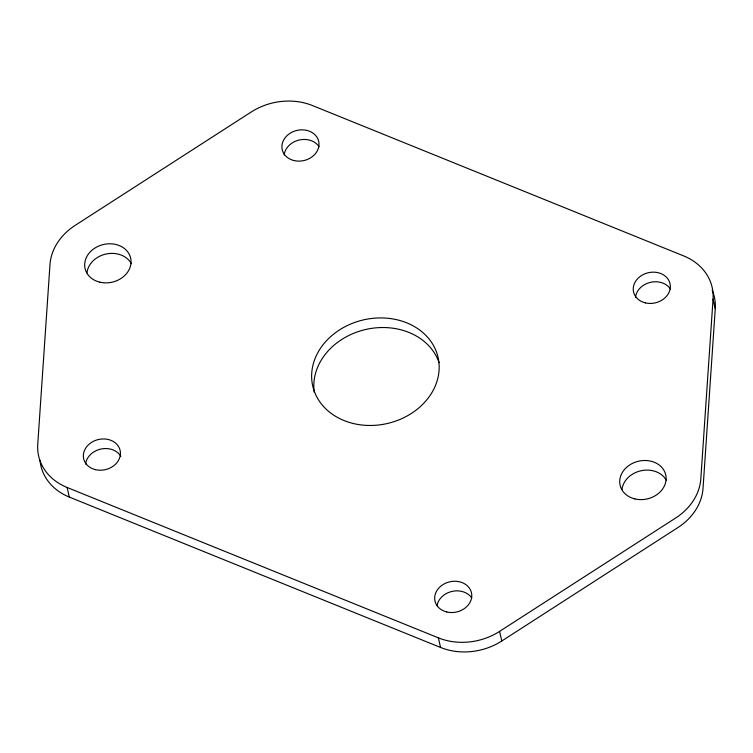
<?xml version="1.0" encoding="UTF-8"?>
<svg xmlns="http://www.w3.org/2000/svg" width="753" height="753" viewBox="0 0 753 753"><rect width="100%" height="100%" fill="white"/><g stroke="black" fill="none" stroke-linecap="round" stroke-linejoin="round"><path stroke-width="1.13" d="M713.053 299.082L700.817 478.814A58.461 48.352 -12.9 0 1 675.639 518.017L499.587 631.381A58.442 48.343 -12.9 0 1 438.35 637.847L67.102 487.473A58.442 48.343 -12.9 0 1 37.744 444.308L49.98 264.585A58.461 48.352 -12.9 0 1 75.159 225.382L251.21 112.009A58.442 48.343 -12.9 0 1 312.448 105.542L683.696 255.926A58.442 48.343 -12.9 0 1 713.053 299.082L715.256 308.692L703.02 488.424A58.461 48.352 -12.9 0 1 677.832 527.618L501.79 640.991A58.442 48.343 -12.9 0 1 440.552 647.458L69.304 497.074A58.442 48.343 -12.9 0 1 40.022 460.459M499.587 631.381L501.79 640.991M438.35 637.847L440.552 647.458M67.102 487.473L69.304 497.074M437.041 605.647A18.703 15.465 -12.9 0 1 452.158 591.378A18.703 15.465 -12.9 0 1 471.783 597.995M635.504 297.331A18.703 15.465 -12.9 0 1 650.479 282.337A18.703 15.465 -12.9 0 1 670.547 289.227M85.616 464.121A18.703 15.465 -12.9 0 1 100.817 449.07A18.703 15.465 -12.9 0 1 120.866 456.337M284.173 155.024A18.703 15.465 -12.9 0 1 298.932 140.077A18.703 15.465 -12.9 0 1 319.008 146.59M86.962 272.878A23.381 19.333 -12.9 0 1 106.286 253.968A23.381 19.333 -12.9 0 1 131.304 263.616M621.987 489.601A23.399 19.352 -12.9 0 1 641.33 470.681A23.399 19.352 -12.9 0 1 666.367 480.339M712.169 290.178A58.442 48.343 -12.9 0 1 715.256 308.692M314.302 392.332A64.287 53.171 -12.9 0 1 365.092 329.626A64.287 53.171 -12.9 0 1 439.055 362.664M446.755 611.963A18.703 15.465 -12.9 0 0 471.519 593.016A18.703 15.465 -12.9 0 0 441.399 585.702A18.703 15.465 -12.9 0 0 446.755 611.963M645.312 302.866A18.703 15.465 -12.9 0 0 670.076 283.919A18.703 15.465 -12.9 0 0 639.956 276.615A18.703 15.465 -12.9 0 0 645.312 302.866M95.433 469.646A18.703 15.465 -12.9 0 0 120.188 450.708A18.703 15.465 -12.9 0 0 90.068 443.395A18.703 15.465 -12.9 0 0 95.433 469.646M293.99 160.549A18.703 15.465 -12.9 0 0 318.754 141.611A18.703 15.465 -12.9 0 0 288.625 134.298A18.703 15.465 -12.9 0 0 293.99 160.549M99.895 282.187A23.381 19.333 -12.9 0 0 130.711 258.383A23.381 19.333 -12.9 0 0 92.986 249.412A23.381 19.333 -12.9 0 0 99.895 282.187M634.939 498.928A23.399 19.352 -12.9 0 0 665.784 475.105A23.399 19.352 -12.9 0 0 628.03 466.135A23.399 19.352 -12.9 0 0 634.939 498.928M353.477 423.553A64.287 53.171 -12.9 0 0 438.227 358.099A64.287 53.171 -12.9 0 0 334.492 333.438A64.287 53.171 -12.9 0 0 353.477 423.553"/></g></svg>
